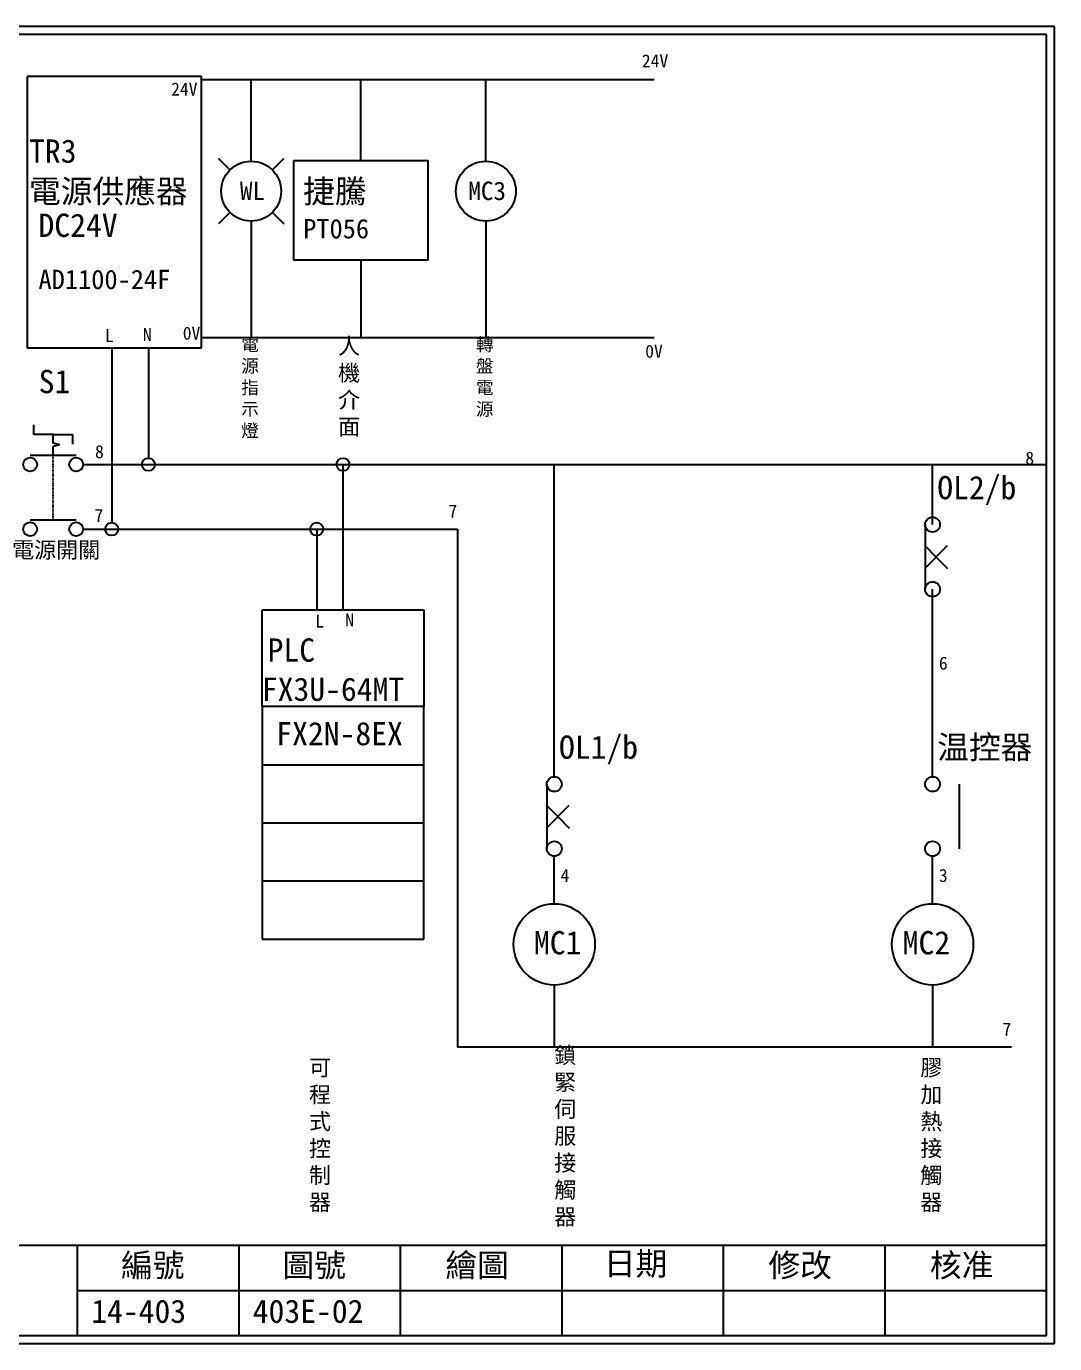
# Model space of a CAD drawing. Extents: x 10 to 297, y 3 to 207.
# Drawn here: x 137.8 to 297, y 3 to 207 of the extents above; entities that cross this region are included whole.
import ezdxf
from ezdxf.enums import TextEntityAlignment as Align

# ---------------------------------------------------------------- set-up
doc = ezdxf.new("R2010")
doc.units = 0
doc.linetypes.add('DASHED', pattern=[0.2, 0.1, -0.1])
doc.layers.get('0').update_dxf_attribs({"linetype": 'CONTINUOUS'})
for name, color, linetype in [('7', 7, 'CONTINUOUS'), ('圖框層', 7, 'CONTINUOUS'), ('標尺寸層', 3, 'CONTINUOUS')]:
    doc.layers.add(name, color=color, linetype=linetype)
doc.styles.add('CNS', font='romanc.shx', dxfattribs={"bigfont": 'chineset.shx'})
doc.styles.add('STSL', font='kaiu.ttf')

msp = doc.modelspace()

# ---------------------------------------------------------------- linework, layer by layer
for p, q in [((164.93, 199.2), (137.93, 199.2)), ((137.93, 199.2), (137.93, 157.2)), ((164.93, 157.2), (164.93, 199.2)), ((235.02, 198.67), (164.93, 198.67)), ((172.62, 189.99), (172.62, 198.67)), ((208.95, 189.99), (208.95, 198.67)), ((172.62, 186.09), (172.62, 189.99)), ((208.95, 186.09), (208.95, 189.99)), ((169.34, 184.73), (167.57, 186.5)), ((175.9, 184.73), (177.67, 186.5)), ((169.34, 178.17), (167.57, 176.4)), ((175.9, 178.17), (177.67, 176.4)), ((172.62, 176.81), (172.62, 172.86)), ((208.95, 176.81), (208.95, 172.86)), ((172.62, 172.86), (172.62, 158.72)), ((208.95, 172.86), (208.95, 158.72)), ((137.93, 157.2), (160.93, 157.2)), ((151.04, 157.2), (151.04, 130.12)), ((156.71, 157.2), (156.71, 140.12)), ((160.93, 157.2), (164.93, 157.2)), ((235.02, 158.72), (164.93, 158.72)), ((138.97, 143.77), (138.97, 145.27)), ((141.97, 143.77), (138.97, 143.77)), ((141.97, 143.77), (144.97, 143.77)), ((144.97, 143.77), (144.97, 142.27)), ((142.97, 142.16), (141.97, 142.43)), ((142.97, 142.16), (141.97, 141.89)), ((146.61, 139.12), (295.75, 139.12)), ((186.84, 116.64), (186.84, 139.12)), ((219.54, 90.78), (219.54, 139.12)), ((278.1, 129.82), (278.1, 139.12)), ((146.61, 129.12), (204.57, 129.12)), ((276.94, 129.82), (276.94, 119.82)), ((276.88, 123.03), (280.42, 126.56)), ((278.65, 124.8), (276.88, 126.56)), ((278.65, 124.8), (280.42, 123.03)), ((278.1, 90.78), (278.1, 119.82)), ((174.34, 116.64), (199.34, 116.64)), ((174.34, 101.64), (174.34, 116.64)), ((199.34, 116.64), (199.34, 101.64)), ((199.34, 101.64), (174.34, 101.64)), ((174.34, 101.64), (174.34, 92.64)), ((199.34, 92.64), (199.34, 101.64)), ((174.34, 92.64), (199.34, 92.64)), ((174.34, 92.64), (174.34, 83.64)), ((199.34, 83.64), (199.34, 92.64)), ((218.39, 89.63), (218.39, 79.63)), ((282.24, 89.63), (282.24, 79.63)), ((218.33, 82.84), (221.86, 86.38)), ((220.09, 84.61), (218.33, 86.38)), ((174.34, 83.64), (199.34, 83.64)), ((174.34, 83.64), (174.34, 74.64)), ((199.34, 74.64), (199.34, 83.64)), ((220.09, 84.61), (221.86, 82.84)), ((219.54, 71.11), (219.54, 78.48)), ((278.1, 71.11), (278.1, 78.48)), ((174.34, 74.64), (199.34, 74.64)), ((174.34, 74.64), (174.34, 65.64)), ((199.34, 65.64), (199.34, 74.64)), ((174.34, 65.64), (199.34, 65.64)), ((219.54, 58.51), (219.54, 48.91)), ((278.1, 58.51), (278.1, 48.91))]:
    msp.add_line(p, q)
for centre, radius in [((172.62, 181.45), 4.64), ((208.95, 181.45), 4.64), ((156.71, 139.12), 1), ((151.04, 129.12), 1), ((219.54, 64.81), 6.3), ((278.1, 64.81), 6.3)]:
    msp.add_circle(centre, radius)
at = {"layer": '7'}
for p, q in [((141.97, 142.43), (141.97, 143.77)), ((141.97, 140.55), (141.97, 141.89)), ((138.4, 140.55), (145.54, 140.55)), ((138.4, 130.55), (145.54, 130.55))]:
    msp.add_line(p, q, dxfattribs=at)
at = {"layer": '7', "linetype": 'DASHED'}
msp.add_line((141.97, 130.55), (141.97, 140.55), dxfattribs=at)
at = {"layer": '7'}
for centre in [(138.4, 139.12), (145.54, 139.12), (138.4, 129.12), (145.54, 129.12)]:
    msp.add_circle(centre, 1.07, dxfattribs=at)
at = {"layer": '圖框層', "color": 7}
for p, q in [((297, 206.97), (10, 206.97)), ((297, 3), (297, 206.97)), ((295.75, 205.72), (11.25, 205.72)), ((295.75, 4.25), (295.75, 205.72)), ((11.25, 18.25), (295.75, 18.25)), ((145.75, 4.25), (145.75, 18.25)), ((170.75, 4.25), (170.75, 18.25)), ((195.75, 4.25), (195.75, 18.25)), ((220.75, 4.25), (220.75, 18.25)), ((245.75, 4.25), (245.75, 18.25)), ((270.75, 4.25), (270.75, 18.25)), ((145.75, 11.25), (295.75, 11.25)), ((11.25, 4.25), (295.75, 4.25)), ((10, 3), (297, 3))]:
    msp.add_line(p, q, dxfattribs=at)
at = {"layer": '標尺寸層', "color": 7}
for p, q in [((189.6, 186.2), (189.6, 198.67)), ((189.6, 170.76), (189.6, 158.72)), ((182.77, 129.15), (182.77, 116.64)), ((204.57, 129.12), (204.57, 48.91)), ((290.33, 48.91), (204.57, 48.91))]:
    msp.add_line(p, q, dxfattribs=at)
msp.add_lwpolyline([(179.25, 186.2), (199.95, 186.2), (199.95, 170.76), (179.25, 170.76)], close=True, dxfattribs=at)
for centre, radius in [((186.84, 139.12), 1), ((278.1, 129.82), 1.15), ((182.77, 129.12), 1), ((278.1, 119.82), 1.15), ((219.54, 89.63), 1.15), ((278.1, 89.63), 1.15), ((219.54, 79.63), 1.15), ((278.1, 79.63), 1.15)]:
    msp.add_circle(centre, radius, dxfattribs=at)

# ---------------------------------------------------------------- texts
at = {"color": 7}
for s, p in [('WL', (172.82, 181.5)), ('MC3', (209.15, 181.5))]:
    msp.add_text(s, height=2.856, dxfattribs=at).set_placement(p, align=Align.MIDDLE_CENTER)
at = {"layer": '圖框層', "color": 4, "style": 'STSL'}
for s, height, p in [('24V', 2, (233.1, 200.62)), ('24V', 2, (160.23, 196.26)), ('TR3', 3.6, (138.24, 185.85)), ('電源供應器', 3.6, (138.24, 179.63)), ('捷騰', 3.6, (180.67, 179.63)), ('DC24V', 3.6, (139.7, 174.37)), ('PT056', 3, (180.67, 174.14)), ('AD1100-24F', 3, (139.7, 166.28)), ('L', 2, (149.99, 158.11)), ('N', 2, (155.86, 158.26)), ('0V', 2, (162.03, 158.46)), ('0V', 2, (233.62, 155.66)), ('S1', 3.6, (139.73, 150.17)), ('8', 2, (148.45, 140.11)), ('8', 2, (292.46, 139.12)), ('OL2/b', 3.6, (278.83, 133.75)), ('7', 2, (203.17, 130.9)), ('7', 2, (148.36, 130.22)), ('L', 2, (182.54, 113.88)), ('N', 2, (187.18, 114.06)), ('PLC', 3.6, (175.16, 108.6)), ('6', 2, (279.08, 107.36)), ('FX3U-64MT', 3.6, (174.27, 102.53)), ('FX2N-8EX', 3.6, (176.51, 95.66)), ('OL1/b', 3.6, (220.27, 93.56)), ('温控器', 3.6, (278.83, 93.56)), ('4', 2, (220.52, 74.5)), ('3', 2, (279.08, 74.5)), ('MC1', 3.6, (216.4, 63.28)), ('MC2', 3.6, (273.48, 63.28)), ('7', 2, (288.93, 50.69)), ('編號', 3.6, (152.47, 13.34)), ('圖號', 3.6, (177.47, 13.34)), ('繪圖', 3.6, (202.69, 13.34)), ('日期', 3.6, (227.22, 13.59)), ('修改', 3.6, (252.69, 13.34)), ('核准', 3.6, (277.69, 13.34)), ('14-403', 3.6, (147.86, 6.22)), ('403E-02', 3.6, (172.86, 6.22))]:
    msp.add_text(s, height=height, dxfattribs=at).set_placement(p)
at = {"layer": '標尺寸層', "color": 7, "attachment_point": 1, "style": 'CNS'}
for s, insert, char_height, width in [('{\\fDFKai-SB|b0|i0|c136|p65;電\\P源指示燈}', (171.08, 158.72), 2, 4.1392), ('{\\fDFKai-SB|b0|i0|c136|p65;人機介面}', (186.08, 158.72), 2.5, 4.1392), ('{\\fDFKai-SB|b0|i0|c136|p65;轉盤電源}', (207.41, 158.72), 2, 4.1392), ('{\\fDFKai-SB|b0|i0|c136|p65;電源開關}', (135.62, 127.16), 2.5, 14.0847), ('{\\fDFKai-SB|b0|i0|c136|p65;鎖緊伺服接觸器}', (219.54, 48.91), 2.5, 5.4243), ('{\\fDFKai-SB|b0|i0|c136|p65;可程式控制器}', (181.57, 46.99), 2.5, 5.4243), ('{\\fDFKai-SB|b0|i0|c136|p65;膠加熱接觸器}', (276.21, 46.99), 2.5, 5.4243)]:
    msp.add_mtext(s, dxfattribs=dict(at, insert=insert, char_height=char_height, width=width))

doc.saveas('drawing.dxf')
